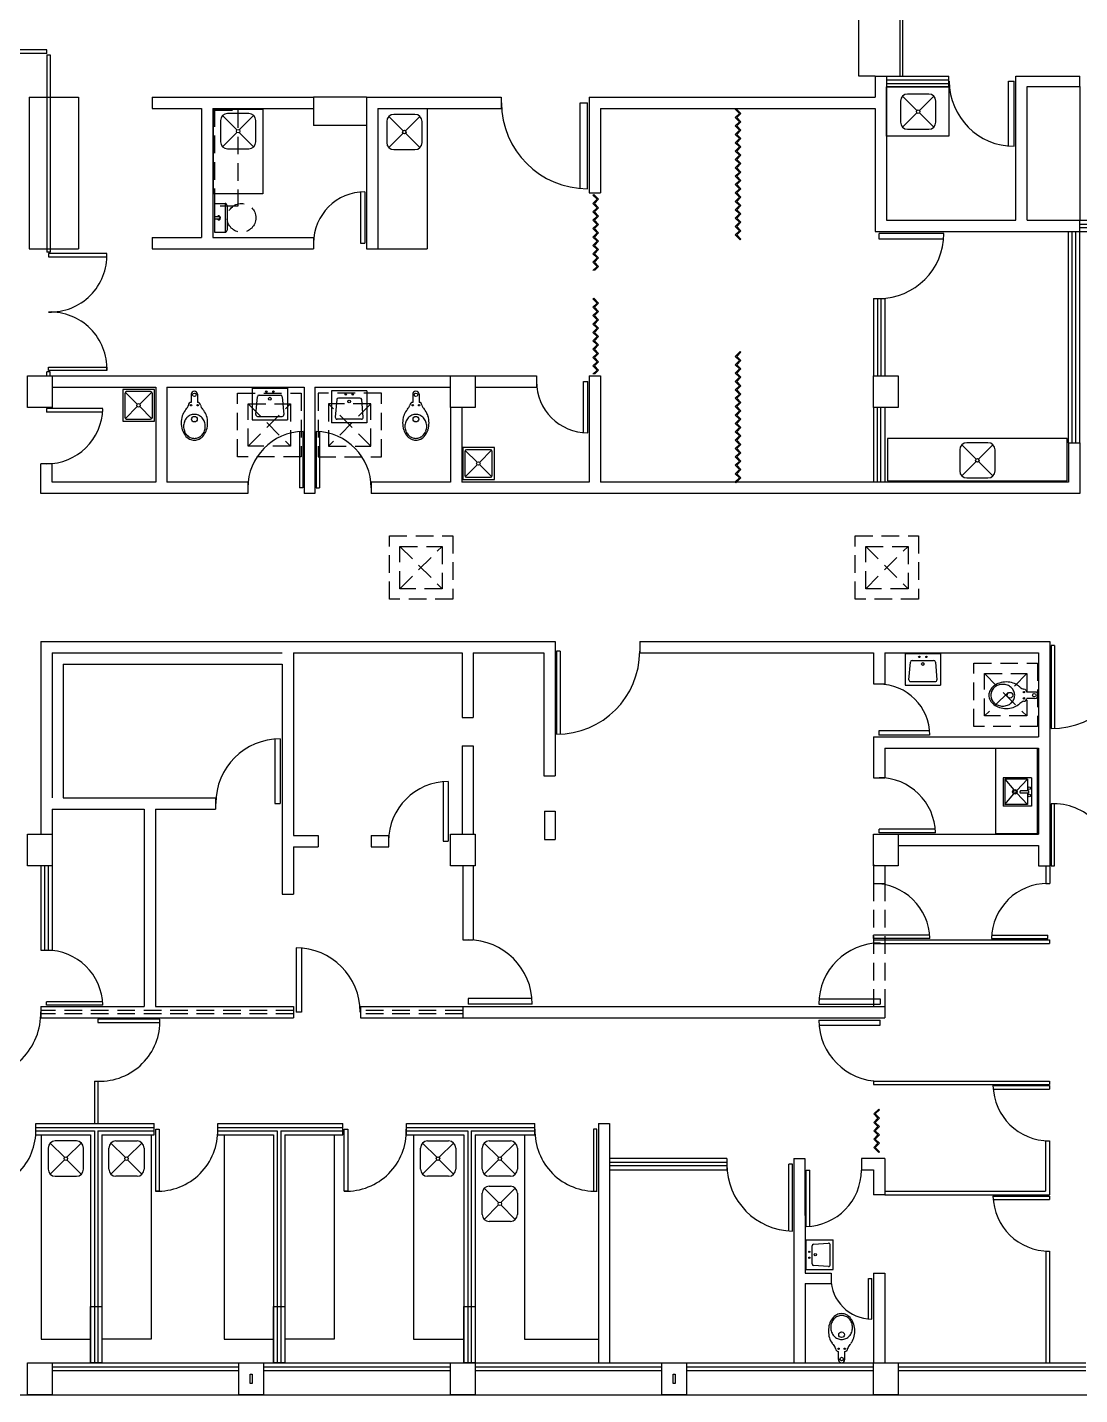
# Model space of a CAD drawing. Extents: x 0 to 130, y 0 to 88.
# Drawn here: x 60.79 to 75.72, y 15.84 to 35.23 of the extents above; entities that cross this region are included whole.
import ezdxf

# ---------------------------------------------------------------- set-up
doc = ezdxf.new("R2010")
doc.units = 0
doc.header["$MEASUREMENT"] = 0
doc.linetypes.add('HIDDEN', pattern=[0.375, 0.25, -0.125])
doc.layers.get('0').update_dxf_attribs({"color": 2, "linetype": 'CONTINUOUS'})
for name, color, linetype in [('COL', 6, 'CONTINUOUS'), ('DOOR', 2, 'CONTINUOUS'), ('DOORS', 7, 'CONTINUOUS'), ('MUE', 1, 'CONTINUOUS'), ('MUEBLES', 1, 'CONTINUOUS'), ('PUER', 2, 'CONTINUOUS'), ('PUERTAS', 2, 'CONTINUOUS'), ('SANITARIOS', 1, 'CONTINUOUS'), ('WALLS', 5, 'CONTINUOUS')]:
    doc.layers.add(name, color=color, linetype=linetype)

msp = doc.modelspace()

# ---------------------------------------------------------------- linework, layer by layer
at = {"color": 253}
for p, q in [((65.601, 34.243), (64.851, 34.243)), ((64.851, 34.083), (64.851, 33.843)), ((65.601, 33.843), (64.851, 33.843)), ((75.236, 23.343), (75.236, 23.093)), ((75.291, 23.343), (75.291, 23.093))]:
    msp.add_line(p, q, dxfattribs=at)
at = {"color": 253, "linetype": 'HIDDEN'}
for p, q in [((63.772, 29.144), (63.772, 30.044)), ((63.772, 30.044), (64.672, 30.044)), ((63.922, 29.894), (64.522, 29.294)), ((63.922, 29.294), (64.522, 29.894)), ((63.922, 29.294), (63.922, 29.894)), ((63.922, 29.894), (64.522, 29.894)), ((64.522, 29.894), (64.522, 29.294)), ((64.672, 30.044), (64.672, 29.144)), ((65.814, 30.044), (64.914, 30.044)), ((64.914, 30.044), (64.914, 29.144)), ((65.664, 29.894), (65.064, 29.294)), ((65.664, 29.294), (65.064, 29.894)), ((65.664, 29.894), (65.064, 29.894)), ((65.064, 29.894), (65.064, 29.294)), ((65.664, 29.294), (65.664, 29.894)), ((65.814, 29.144), (65.814, 30.044)), ((64.522, 29.294), (63.922, 29.294)), ((65.064, 29.294), (65.664, 29.294)), ((64.672, 29.144), (63.772, 29.144)), ((64.914, 29.144), (65.814, 29.144)), ((65.925, 27.123), (65.925, 28.023)), ((65.925, 28.023), (66.825, 28.023)), ((66.825, 28.023), (66.825, 27.123)), ((72.531, 27.123), (72.531, 28.023)), ((72.531, 28.023), (73.431, 28.023)), ((73.431, 28.023), (73.431, 27.123)), ((66.075, 27.873), (66.675, 27.273)), ((66.075, 27.273), (66.675, 27.873)), ((66.075, 27.273), (66.075, 27.873)), ((66.075, 27.873), (66.675, 27.873)), ((66.675, 27.873), (66.675, 27.273)), ((72.681, 27.873), (73.281, 27.273)), ((72.681, 27.273), (73.281, 27.873)), ((72.681, 27.273), (72.681, 27.873)), ((72.681, 27.873), (73.281, 27.873)), ((73.281, 27.873), (73.281, 27.273)), ((66.675, 27.273), (66.075, 27.273)), ((73.281, 27.273), (72.681, 27.273)), ((66.825, 27.123), (65.925, 27.123)), ((73.431, 27.123), (72.531, 27.123)), ((74.216, 26.218), (75.116, 26.218)), ((74.216, 25.318), (74.216, 26.218)), ((75.116, 26.218), (75.116, 25.318)), ((74.966, 26.068), (74.366, 25.468)), ((74.366, 26.068), (74.966, 25.468)), ((74.366, 26.068), (74.966, 26.068)), ((74.366, 25.468), (74.366, 26.068)), ((74.966, 26.068), (74.966, 25.468)), ((74.966, 25.468), (74.366, 25.468)), ((75.116, 25.318), (74.216, 25.318)), ((72.791, 23.093), (72.791, 21.348)), ((72.951, 23.093), (72.951, 21.348))]:
    msp.add_line(p, q, dxfattribs=at)
at = {"color": 253, "linetype": 'ByBlock'}
for p, q in [((74.869, 24.397), (74.869, 24.383)), ((74.988, 24.405), (74.877, 24.405)), ((74.877, 24.376), (74.988, 24.376)), ((74.995, 24.383), (74.995, 24.397))]:
    msp.add_line(p, q, dxfattribs=at)
for centre in [(74.999, 24.443), (74.999, 24.339)]:
    msp.add_circle(centre, 0.0194, dxfattribs=at)
for centre, start, end in [((74.877, 24.397), 90, 180), ((74.877, 24.383), 180, 270), ((74.988, 24.397), 360, 90), ((74.988, 24.383), 270, 360)]:
    msp.add_arc(centre, 0.00747, start, end, dxfattribs=at)
at = {"layer": 'COL', "color": 253}
for p, q in [((60.791, 29.843), (60.791, 30.293)), ((60.791, 30.293), (61.141, 30.293)), ((61.141, 30.293), (61.141, 29.843)), ((66.791, 29.843), (66.791, 30.293)), ((66.791, 30.293), (67.141, 30.293)), ((67.141, 30.293), (67.141, 29.843)), ((72.791, 29.843), (72.791, 30.293)), ((72.791, 30.293), (73.141, 30.293)), ((73.141, 30.293), (73.141, 29.843)), ((61.141, 29.843), (60.791, 29.843)), ((67.141, 29.843), (66.791, 29.843)), ((73.141, 29.843), (72.791, 29.843)), ((60.791, 23.343), (60.791, 23.793)), ((60.791, 23.793), (61.141, 23.793)), ((61.141, 23.793), (61.141, 23.343)), ((66.791, 23.343), (66.791, 23.793)), ((66.791, 23.793), (67.141, 23.793)), ((67.141, 23.793), (67.141, 23.343)), ((72.791, 23.343), (72.791, 23.793)), ((72.791, 23.793), (73.141, 23.793)), ((73.141, 23.793), (73.141, 23.343)), ((61.141, 23.343), (60.791, 23.343)), ((67.141, 23.343), (66.791, 23.343)), ((73.141, 23.343), (72.791, 23.343)), ((60.791, 15.843), (60.791, 16.293)), ((60.791, 16.293), (61.141, 16.293)), ((61.141, 16.293), (61.141, 15.843)), ((66.791, 15.843), (66.791, 16.293)), ((66.791, 16.293), (67.141, 16.293)), ((67.141, 16.293), (67.141, 15.843)), ((72.791, 15.843), (72.791, 16.293)), ((72.791, 16.293), (73.141, 16.293)), ((73.141, 16.293), (73.141, 15.843)), ((61.141, 15.843), (60.791, 15.843)), ((67.141, 15.843), (66.791, 15.843)), ((73.141, 15.843), (72.791, 15.843))]:
    msp.add_line(p, q, dxfattribs=at)
at = {"layer": 'DOOR', "color": 253}
for p, q in [((73.168, 34.548), (73.168, 35.534)), ((73.208, 34.548), (73.208, 35.534)), ((61.066, 34.913), (60.319, 34.913)), ((61.066, 34.863), (61.066, 34.913)), ((61.066, 34.863), (60.316, 34.863)), ((61.066, 34.843), (61.066, 32.043)), ((61.066, 34.843), (61.116, 34.843)), ((61.116, 34.843), (61.116, 32.043)), ((72.976, 34.543), (73.861, 34.543)), ((73.861, 34.393), (73.861, 34.543)), ((72.976, 34.488), (73.861, 34.488)), ((72.976, 34.438), (73.861, 34.438)), ((72.976, 34.393), (73.861, 34.393)), ((70.831, 34.073), (70.841, 34.083)), ((70.831, 34.073), (70.89, 34.013)), ((70.831, 33.954), (70.89, 34.013)), ((70.831, 33.954), (70.89, 33.895)), ((70.841, 34.083), (70.911, 34.013)), ((70.852, 33.954), (70.911, 34.013)), ((70.852, 33.954), (70.911, 33.895)), ((70.831, 33.835), (70.89, 33.895)), ((70.831, 33.835), (70.89, 33.776)), ((70.831, 33.716), (70.89, 33.776)), ((70.852, 33.835), (70.911, 33.895)), ((70.852, 33.835), (70.911, 33.776)), ((70.852, 33.716), (70.911, 33.776)), ((70.831, 33.716), (70.89, 33.657)), ((70.831, 33.598), (70.89, 33.657)), ((70.831, 33.598), (70.89, 33.538)), ((70.852, 33.716), (70.911, 33.657)), ((70.852, 33.598), (70.911, 33.657)), ((70.852, 33.598), (70.911, 33.538)), ((70.831, 33.479), (70.89, 33.538)), ((70.831, 33.479), (70.89, 33.419)), ((70.831, 33.36), (70.89, 33.419)), ((70.831, 33.36), (70.89, 33.301)), ((70.852, 33.479), (70.911, 33.538)), ((70.852, 33.479), (70.911, 33.419)), ((70.852, 33.36), (70.911, 33.419)), ((70.852, 33.36), (70.911, 33.301)), ((70.831, 33.241), (70.89, 33.301)), ((70.831, 33.241), (70.89, 33.182)), ((70.831, 33.122), (70.89, 33.182)), ((70.852, 33.241), (70.911, 33.301)), ((70.852, 33.241), (70.911, 33.182)), ((70.852, 33.122), (70.911, 33.182)), ((70.831, 33.122), (70.89, 33.063)), ((70.831, 33.004), (70.89, 33.063)), ((70.831, 33.004), (70.89, 32.944)), ((70.852, 33.122), (70.911, 33.063)), ((70.852, 33.004), (70.911, 33.063)), ((70.852, 33.004), (70.911, 32.944)), ((68.812, 32.854), (68.823, 32.865)), ((68.812, 32.854), (68.872, 32.795)), ((68.812, 32.735), (68.872, 32.795)), ((68.823, 32.865), (68.893, 32.795)), ((68.834, 32.735), (68.893, 32.795)), ((70.831, 32.885), (70.89, 32.944)), ((70.831, 32.885), (70.89, 32.825)), ((70.831, 32.766), (70.89, 32.825)), ((70.852, 32.885), (70.911, 32.944)), ((70.852, 32.885), (70.911, 32.825)), ((70.852, 32.766), (70.911, 32.825)), ((68.812, 32.735), (68.872, 32.676)), ((68.812, 32.617), (68.872, 32.676)), ((68.812, 32.617), (68.872, 32.557)), ((68.834, 32.735), (68.893, 32.676)), ((68.834, 32.617), (68.893, 32.676)), ((68.834, 32.617), (68.893, 32.557)), ((70.831, 32.766), (70.89, 32.707)), ((70.831, 32.647), (70.89, 32.707)), ((70.831, 32.647), (70.89, 32.588)), ((70.831, 32.528), (70.89, 32.588)), ((70.852, 32.766), (70.911, 32.707)), ((70.852, 32.647), (70.911, 32.707)), ((70.852, 32.647), (70.911, 32.588)), ((70.852, 32.528), (70.911, 32.588)), ((68.812, 32.498), (68.872, 32.557)), ((68.812, 32.498), (68.872, 32.438)), ((68.812, 32.379), (68.872, 32.438)), ((68.834, 32.498), (68.893, 32.557)), ((68.834, 32.498), (68.893, 32.438)), ((68.834, 32.379), (68.893, 32.438)), ((70.831, 32.528), (70.89, 32.469)), ((70.831, 32.41), (70.89, 32.469)), ((70.831, 32.41), (70.89, 32.35)), ((70.852, 32.528), (70.911, 32.469)), ((70.852, 32.41), (70.911, 32.469)), ((70.852, 32.41), (70.911, 32.35)), ((75.716, 32.498), (78.956, 32.498)), ((75.716, 32.443), (78.956, 32.443)), ((75.716, 32.393), (78.956, 32.393)), ((68.812, 32.379), (68.872, 32.32)), ((68.812, 32.26), (68.872, 32.32)), ((68.812, 32.26), (68.872, 32.201)), ((68.812, 32.141), (68.872, 32.201)), ((68.834, 32.379), (68.893, 32.32)), ((68.834, 32.26), (68.893, 32.32)), ((68.834, 32.26), (68.893, 32.201)), ((68.834, 32.141), (68.893, 32.201)), ((70.831, 32.291), (70.89, 32.35)), ((70.831, 32.291), (70.901, 32.221)), ((70.852, 32.291), (70.911, 32.35)), ((70.852, 32.291), (70.911, 32.231)), ((70.911, 32.231), (70.901, 32.221)), ((75.556, 29.343), (75.556, 32.338)), ((75.611, 29.343), (75.611, 32.338)), ((75.661, 29.343), (75.661, 32.338)), ((75.716, 29.343), (75.716, 32.338)), ((75.716, 32.338), (78.956, 32.338)), ((61.116, 32.043), (61.066, 32.043)), ((68.812, 32.141), (68.872, 32.082)), ((68.812, 32.023), (68.872, 32.082)), ((68.812, 32.023), (68.872, 31.963)), ((68.834, 32.141), (68.893, 32.082)), ((68.834, 32.023), (68.893, 32.082)), ((68.834, 32.023), (68.893, 31.963)), ((68.812, 31.904), (68.872, 31.963)), ((68.812, 31.904), (68.872, 31.844)), ((68.812, 31.785), (68.872, 31.844)), ((68.834, 31.904), (68.893, 31.963)), ((68.834, 31.904), (68.893, 31.844)), ((68.834, 31.785), (68.893, 31.844)), ((68.812, 31.382), (68.823, 31.393)), ((68.812, 31.382), (68.872, 31.323)), ((68.812, 31.263), (68.872, 31.323)), ((68.812, 31.263), (68.872, 31.204)), ((68.823, 31.393), (68.893, 31.323)), ((68.834, 31.263), (68.893, 31.323)), ((68.834, 31.263), (68.893, 31.204)), ((72.791, 31.388), (72.791, 30.293)), ((72.791, 31.388), (72.951, 31.388)), ((72.846, 31.388), (72.846, 30.293)), ((72.896, 31.388), (72.896, 30.293)), ((72.951, 31.388), (72.951, 30.293)), ((68.812, 31.145), (68.872, 31.204)), ((68.812, 31.145), (68.872, 31.085)), ((68.812, 31.026), (68.872, 31.085)), ((68.812, 31.026), (68.872, 30.966)), ((68.834, 31.145), (68.893, 31.204)), ((68.834, 31.145), (68.893, 31.085)), ((68.834, 31.026), (68.893, 31.085)), ((68.834, 31.026), (68.893, 30.966)), ((68.812, 30.907), (68.872, 30.966)), ((68.812, 30.907), (68.872, 30.848)), ((68.812, 30.788), (68.872, 30.848)), ((68.834, 30.907), (68.893, 30.966)), ((68.834, 30.907), (68.893, 30.848)), ((68.834, 30.788), (68.893, 30.848)), ((68.812, 30.788), (68.872, 30.729)), ((68.812, 30.669), (68.872, 30.729)), ((68.812, 30.669), (68.872, 30.61)), ((68.834, 30.788), (68.893, 30.729)), ((68.834, 30.669), (68.893, 30.729)), ((68.834, 30.669), (68.893, 30.61)), ((70.831, 30.568), (70.901, 30.638)), ((70.911, 30.627), (70.901, 30.638)), ((68.812, 30.551), (68.872, 30.61)), ((68.812, 30.551), (68.872, 30.491)), ((68.812, 30.432), (68.872, 30.491)), ((68.834, 30.551), (68.893, 30.61)), ((68.834, 30.551), (68.893, 30.491)), ((68.834, 30.432), (68.893, 30.491)), ((70.831, 30.568), (70.89, 30.508)), ((70.831, 30.449), (70.89, 30.508)), ((70.831, 30.449), (70.89, 30.389)), ((70.852, 30.568), (70.911, 30.627)), ((70.852, 30.568), (70.911, 30.508)), ((70.852, 30.449), (70.911, 30.508)), ((70.852, 30.449), (70.911, 30.389)), ((61.066, 30.297), (61.066, 30.347)), ((61.116, 30.347), (61.066, 30.347)), ((61.116, 30.297), (61.116, 30.347)), ((68.812, 30.432), (68.872, 30.372)), ((68.812, 30.313), (68.872, 30.372)), ((68.834, 30.432), (68.893, 30.372)), ((68.834, 30.313), (68.893, 30.372)), ((70.831, 30.33), (70.89, 30.389)), ((70.831, 30.33), (70.89, 30.271)), ((70.831, 30.211), (70.89, 30.271)), ((70.852, 30.33), (70.911, 30.389)), ((70.852, 30.33), (70.911, 30.271)), ((70.852, 30.211), (70.911, 30.271)), ((70.831, 30.211), (70.89, 30.152)), ((70.831, 30.092), (70.89, 30.152)), ((70.831, 30.092), (70.89, 30.033)), ((70.852, 30.211), (70.911, 30.152)), ((70.852, 30.092), (70.911, 30.152)), ((70.852, 30.092), (70.911, 30.033)), ((70.831, 29.974), (70.89, 30.033)), ((70.831, 29.974), (70.89, 29.914)), ((70.831, 29.855), (70.89, 29.914)), ((70.852, 29.974), (70.911, 30.033)), ((70.852, 29.974), (70.911, 29.914)), ((70.852, 29.855), (70.911, 29.914)), ((61.86, 29.826), (61.061, 29.826)), ((61.061, 29.826), (61.061, 29.776)), ((61.858, 29.776), (61.061, 29.776)), ((70.831, 29.855), (70.89, 29.795)), ((70.831, 29.736), (70.89, 29.795)), ((70.831, 29.736), (70.89, 29.677)), ((70.831, 29.617), (70.89, 29.677)), ((70.852, 29.855), (70.911, 29.795)), ((70.852, 29.736), (70.911, 29.795)), ((70.852, 29.736), (70.911, 29.677)), ((70.852, 29.617), (70.911, 29.677)), ((72.791, 29.843), (72.791, 28.783)), ((72.846, 28.783), (72.846, 29.843)), ((72.896, 28.783), (72.896, 29.843)), ((72.951, 29.843), (72.951, 28.783)), ((64.65, 29.501), (64.65, 28.703)), ((64.7, 29.503), (64.7, 28.703)), ((64.886, 29.503), (64.886, 28.703)), ((64.936, 29.501), (64.936, 28.703)), ((70.831, 29.617), (70.89, 29.558)), ((70.831, 29.498), (70.89, 29.558)), ((70.831, 29.498), (70.89, 29.439)), ((70.852, 29.617), (70.911, 29.558)), ((70.852, 29.498), (70.911, 29.558)), ((70.852, 29.498), (70.911, 29.439)), ((70.831, 29.38), (70.89, 29.439)), ((70.831, 29.38), (70.89, 29.32)), ((70.831, 29.261), (70.89, 29.32)), ((70.852, 29.38), (70.911, 29.439)), ((70.852, 29.38), (70.911, 29.32)), ((70.852, 29.261), (70.911, 29.32)), ((70.831, 29.261), (70.89, 29.201)), ((70.831, 29.142), (70.89, 29.201)), ((70.831, 29.142), (70.89, 29.083)), ((70.852, 29.261), (70.911, 29.201)), ((70.852, 29.142), (70.911, 29.201)), ((70.852, 29.142), (70.911, 29.083)), ((70.831, 29.023), (70.89, 29.083)), ((70.831, 29.023), (70.89, 28.964)), ((70.831, 28.904), (70.89, 28.964)), ((70.831, 28.904), (70.89, 28.845)), ((70.852, 29.023), (70.911, 29.083)), ((70.852, 29.023), (70.911, 28.964)), ((70.852, 28.904), (70.911, 28.964)), ((70.852, 28.904), (70.911, 28.845)), ((64.7, 28.703), (64.65, 28.703)), ((64.886, 28.703), (64.936, 28.703)), ((70.831, 28.786), (70.89, 28.845)), ((70.831, 28.786), (70.841, 28.775)), ((70.841, 28.775), (70.911, 28.845)), ((68.296, 26.388), (68.296, 25.208)), ((68.346, 26.388), (68.296, 26.388)), ((68.346, 26.388), (68.346, 25.21)), ((75.311, 26.468), (75.311, 25.288)), ((75.361, 26.468), (75.311, 26.468)), ((75.361, 26.468), (75.361, 25.29)), ((73.668, 23.861), (72.871, 23.861)), ((72.871, 23.811), (72.871, 23.861)), ((73.67, 23.811), (72.871, 23.811)), ((60.981, 23.343), (60.981, 22.148)), ((61.036, 23.343), (61.036, 22.148)), ((61.086, 23.343), (61.086, 22.148)), ((61.141, 23.343), (61.141, 22.148)), ((75.236, 23.093), (75.291, 23.093)), ((73.588, 22.361), (72.791, 22.361)), ((72.791, 22.311), (72.791, 22.361)), ((73.59, 22.311), (72.791, 22.311)), ((74.463, 22.311), (75.263, 22.311)), ((74.466, 22.361), (75.263, 22.361)), ((75.263, 22.311), (75.263, 22.361)), ((60.981, 22.148), (61.141, 22.148)), ((72.791, 22.293), (75.286, 22.293)), ((72.791, 22.293), (72.791, 22.243)), ((72.791, 22.243), (75.286, 22.243)), ((75.286, 22.293), (75.286, 22.243)), ((61.858, 21.416), (61.061, 21.416)), ((61.061, 21.366), (61.061, 21.416)), ((61.86, 21.366), (61.061, 21.366)), ((66.966, 21.348), (66.966, 21.188)), ((61.741, 20.288), (61.741, 19.688)), ((61.741, 20.288), (61.791, 20.288)), ((61.791, 20.288), (61.791, 19.688)), ((72.791, 20.288), (75.286, 20.288)), ((72.791, 20.288), (72.791, 20.243)), ((72.791, 20.243), (75.286, 20.243)), ((74.486, 20.226), (75.286, 20.226)), ((74.488, 20.176), (75.286, 20.176)), ((75.286, 20.288), (75.286, 20.243)), ((75.286, 20.226), (75.286, 20.176)), ((72.866, 19.894), (72.796, 19.824)), ((72.855, 19.764), (72.796, 19.824)), ((72.876, 19.883), (72.817, 19.824)), ((72.876, 19.764), (72.817, 19.824)), ((72.876, 19.883), (72.866, 19.894)), ((60.911, 19.633), (62.591, 19.633)), ((63.491, 19.633), (65.266, 19.633)), ((66.166, 19.633), (67.99, 19.633)), ((72.855, 19.764), (72.796, 19.705)), ((72.855, 19.645), (72.796, 19.705)), ((72.855, 19.645), (72.796, 19.586)), ((72.855, 19.527), (72.796, 19.586)), ((72.876, 19.764), (72.817, 19.705)), ((72.876, 19.645), (72.817, 19.705)), ((72.876, 19.645), (72.817, 19.586)), ((72.876, 19.527), (72.817, 19.586)), ((60.911, 19.583), (61.741, 19.583)), ((61.741, 19.583), (61.741, 16.293)), ((61.791, 19.583), (61.791, 16.293)), ((61.791, 19.583), (62.591, 19.583)), ((63.491, 19.583), (64.336, 19.583)), ((64.336, 19.583), (64.336, 16.293)), ((64.386, 19.583), (64.386, 16.293)), ((64.386, 19.583), (65.266, 19.583)), ((66.166, 19.583), (67.036, 19.583)), ((67.036, 19.583), (67.036, 16.293)), ((67.086, 19.583), (67.086, 16.293)), ((67.086, 19.583), (67.99, 19.583)), ((72.855, 19.527), (72.796, 19.467)), ((72.855, 19.408), (72.796, 19.467)), ((72.855, 19.408), (72.796, 19.348)), ((72.876, 19.527), (72.817, 19.467)), ((72.876, 19.408), (72.817, 19.467)), ((72.876, 19.408), (72.817, 19.348)), ((75.231, 19.443), (75.231, 18.728)), ((75.231, 19.443), (75.286, 19.443)), ((75.286, 19.443), (75.286, 18.677)), ((72.866, 19.278), (72.796, 19.348)), ((72.876, 19.289), (72.817, 19.348)), ((72.876, 19.289), (72.866, 19.278)), ((70.71, 19.193), (69.045, 19.193)), ((70.71, 19.138), (69.045, 19.138)), ((70.71, 19.088), (69.045, 19.088)), ((69.045, 19.033), (70.71, 19.033)), ((70.71, 19.193), (70.71, 19.033)), ((71.593, 18.166), (71.593, 19.113)), ((71.643, 19.113), (71.593, 19.113)), ((71.643, 18.164), (71.643, 19.113)), ((71.838, 18.229), (71.838, 19.029)), ((71.838, 19.029), (71.888, 19.029)), ((71.888, 18.232), (71.888, 19.029)), ((72.951, 18.728), (75.231, 18.728)), ((72.951, 18.677), (75.286, 18.677)), ((74.486, 18.66), (75.286, 18.66)), ((75.286, 18.66), (75.286, 18.61)), ((74.488, 18.61), (75.286, 18.61)), ((75.236, 17.877), (75.236, 16.293)), ((75.236, 17.877), (75.286, 17.877)), ((75.286, 17.877), (75.286, 16.293)), ((61.141, 16.293), (63.791, 16.293)), ((64.141, 16.293), (66.791, 16.293)), ((67.141, 16.293), (68.891, 16.293)), ((69.046, 16.293), (69.791, 16.293)), ((70.141, 16.293), (72.791, 16.293)), ((73.141, 16.293), (75.803, 16.293)), ((61.141, 16.238), (63.791, 16.238)), ((61.141, 16.188), (63.791, 16.188)), ((64.141, 16.238), (66.791, 16.238)), ((64.141, 16.188), (66.791, 16.188)), ((67.141, 16.238), (69.791, 16.238)), ((67.141, 16.188), (69.791, 16.188)), ((70.141, 16.238), (72.791, 16.238)), ((70.141, 16.188), (72.791, 16.188)), ((73.141, 16.238), (75.803, 16.238)), ((73.141, 16.188), (75.803, 16.188)), ((57.966, 15.843), (81.466, 15.843)), ((61.141, 15.843), (63.791, 15.843)), ((64.141, 15.843), (66.791, 15.843)), ((67.141, 15.843), (69.791, 15.843)), ((70.141, 15.843), (72.791, 15.843)), ((73.141, 15.843), (75.803, 15.843))]:
    msp.add_line(p, q, dxfattribs=at)
at = {"layer": 'DOOR', "color": 253, "linetype": 'HIDDEN'}
for p, q in [((64.567, 21.293), (60.981, 21.293)), ((64.567, 21.243), (60.981, 21.243)), ((66.966, 21.293), (65.517, 21.293)), ((66.966, 21.243), (65.517, 21.243))]:
    msp.add_line(p, q, dxfattribs=at)
at = {"layer": 'DOOR', "color": 253}
for centre, radius, start, end in [((61.066, 34.843), 0.75, 90, 178.4719), ((61.061, 29.843), 0.8, 270, 358.7415), ((64.718, 28.703), 0.8, 91.2585, 180), ((64.868, 28.703), 0.8, 0, 88.7415), ((68.296, 26.388), 1.18, 270, 0), ((75.311, 26.468), 1.18, 270, 0), ((72.871, 23.793), 0.8, 1.2585, 90), ((72.791, 22.293), 0.8, 1.2585, 90), ((75.263, 22.293), 0.8, 90, 178.7415), ((61.061, 21.348), 0.8, 1.2585, 90), ((75.286, 20.243), 0.8, 181.2585, 270), ((71.66, 19.113), 0.95, 180, 268.9403), ((71.82, 19.029), 0.8, 271.2585, 360), ((75.286, 18.677), 0.8, 181.2585, 270)]:
    msp.add_arc(centre, radius, start, end, dxfattribs=at)
at = {"layer": 'DOORS', "color": 253}
for p, q in [((63.918, 28.783), (63.918, 28.623)), ((65.668, 28.783), (65.668, 28.623))]:
    msp.add_line(p, q, dxfattribs=at)
at = {"layer": 'MUE', "color": 253, "linetype": 'ByBlock'}
for p, q in [((74.631, 24.593), (74.631, 24.19)), ((75.034, 24.593), (74.631, 24.593)), ((74.653, 24.571), (74.653, 24.212)), ((74.974, 24.571), (74.653, 24.571)), ((74.974, 24.571), (74.974, 24.407)), ((75.034, 24.593), (75.034, 24.19)), ((74.974, 24.373), (74.974, 24.212)), ((75.034, 24.19), (74.631, 24.19)), ((74.974, 24.212), (74.653, 24.212))]:
    msp.add_line(p, q, dxfattribs=at)
at = {"layer": 'MUE', "color": 253}
for p, q in [((74.653, 24.571), (74.781, 24.42)), ((74.974, 24.571), (74.825, 24.409)), ((74.653, 24.212), (74.781, 24.363)), ((74.974, 24.212), (74.825, 24.374))]:
    msp.add_line(p, q, dxfattribs=at)
for radius in [0.0324, 0.0212]:
    msp.add_circle((74.797, 24.392), radius, dxfattribs=at)
at = {"layer": 'MUEBLES', "color": 253}
for p, q in [((72.583, 34.543), (72.583, 35.534)), ((72.816, 34.543), (72.583, 34.543)), ((75.716, 34.393), (75.716, 32.493))]:
    msp.add_line(p, q, dxfattribs=at)
at = {"layer": 'PUER', "color": 253}
for p, q in [((74.707, 33.551), (74.707, 34.468)), ((74.707, 34.468), (74.787, 34.468)), ((74.787, 33.547), (74.787, 34.468)), ((68.629, 32.95), (68.629, 34.163)), ((68.629, 34.163), (68.734, 34.163)), ((68.734, 32.945), (68.734, 34.163)), ((65.517, 32.9), (65.517, 32.173)), ((65.579, 32.902), (65.579, 32.173)), ((73.79, 32.308), (72.871, 32.308)), ((72.871, 32.228), (72.871, 32.308)), ((73.786, 32.228), (72.871, 32.228)), ((65.517, 32.173), (65.579, 32.173)), ((68.678, 29.486), (68.678, 30.213)), ((68.678, 30.213), (68.741, 30.213)), ((68.741, 29.483), (68.741, 30.213)), ((73.585, 25.258), (72.866, 25.258)), ((72.866, 25.258), (72.866, 25.196)), ((64.299, 25.141), (64.299, 24.228)), ((64.378, 25.144), (64.378, 24.228)), ((73.588, 25.196), (72.866, 25.196)), ((66.687, 24.534), (66.687, 23.693)), ((66.759, 24.537), (66.759, 23.693)), ((64.299, 24.228), (64.378, 24.228)), ((66.687, 23.693), (66.759, 23.693)), ((64.601, 22.179), (64.601, 21.268)), ((64.679, 22.176), (64.679, 21.268)), ((67.948, 21.461), (67.041, 21.461)), ((67.041, 21.461), (67.041, 21.383)), ((67.951, 21.383), (67.041, 21.383)), ((72.016, 21.381), (72.884, 21.381)), ((72.019, 21.456), (72.884, 21.456)), ((72.884, 21.456), (72.884, 21.381)), ((64.679, 21.268), (64.601, 21.268)), ((72.016, 21.156), (72.884, 21.156)), ((72.884, 21.081), (72.884, 21.156)), ((72.019, 21.081), (72.884, 21.081)), ((72.719, 16.918), (72.719, 17.493)), ((72.719, 17.493), (72.768, 17.493)), ((72.768, 16.916), (72.768, 17.493))]:
    msp.add_line(p, q, dxfattribs=at)
for centre, radius, start, end in [((74.787, 34.468), 0.921, 180, 270), ((68.734, 34.163), 1.218, 180, 270), ((65.579, 32.173), 0.729, 90, 180), ((72.871, 32.308), 0.919, 270, 360), ((68.741, 30.213), 0.73, 180, 270), ((72.866, 25.196), 0.723, 0, 90), ((64.378, 24.228), 0.916, 90, 180), ((66.759, 23.693), 0.844, 90, 180), ((64.601, 21.268), 0.911, 0, 90), ((67.041, 21.383), 0.911, 0, 90), ((72.884, 21.381), 0.868, 90, 180), ((72.884, 21.156), 0.868, 180, 270), ((72.768, 17.493), 0.578, 180, 270)]:
    msp.add_arc(centre, radius, start, end, dxfattribs=at)
at = {"layer": 'PUERTAS', "color": 253}
for p, q in [((61.919, 32.025), (61.091, 32.025)), ((61.091, 32.025), (61.091, 31.979)), ((61.919, 31.979), (61.919, 32.025)), ((61.091, 31.979), (61.919, 31.979)), ((61.091, 30.368), (61.091, 30.414)), ((61.091, 30.414), (61.919, 30.414)), ((61.919, 30.368), (61.091, 30.368)), ((61.919, 30.414), (61.919, 30.368)), ((75.311, 24.223), (75.311, 23.343)), ((75.359, 24.223), (75.311, 24.223)), ((75.359, 23.343), (75.359, 24.223)), ((75.311, 23.343), (75.359, 23.343)), ((62.671, 21.169), (61.791, 21.169)), ((61.791, 21.169), (61.791, 21.12)), ((62.671, 21.12), (62.671, 21.169)), ((61.791, 21.12), (62.671, 21.12)), ((62.611, 18.728), (62.611, 19.608)), ((62.611, 19.608), (62.659, 19.608)), ((62.659, 19.608), (62.659, 18.728)), ((65.286, 18.728), (65.286, 19.608)), ((65.286, 19.608), (65.334, 19.608)), ((65.334, 19.608), (65.334, 18.728)), ((68.87, 19.609), (68.821, 19.609)), ((68.821, 19.609), (68.821, 18.729)), ((68.87, 18.729), (68.87, 19.609)), ((62.659, 18.728), (62.611, 18.728)), ((65.334, 18.728), (65.286, 18.728)), ((68.821, 18.729), (68.87, 18.729))]:
    msp.add_line(p, q, dxfattribs=at)
for centre, radius, start, end in [((61.114, 32.002), 0.806, 268.3634, 1.6366), ((61.114, 30.391), 0.806, 358.3634, 91.6366), ((75.335, 23.368), 0.856, 358.3634, 91.6366), ((60.076, 21.248), 0.905, 268.3634, 1.6366), ((61.815, 21.145), 0.857, 268.3634, 1.6366), ((60.055, 19.589), 0.856, 268.3634, 1.6366), ((62.635, 19.584), 0.856, 268.3634, 1.6366), ((65.31, 19.584), 0.856, 268.3634, 1.6366), ((68.846, 19.584), 0.856, 178.3634, 271.6366)]:
    msp.add_arc(centre, radius, start, end, dxfattribs=at)
at = {"layer": 'SANITARIOS', "color": 253}
for p, q in [((72.976, 34.388), (73.861, 34.388)), ((72.976, 33.688), (72.976, 34.388)), ((73.861, 34.388), (73.861, 33.688)), ((60.816, 34.243), (61.516, 34.243)), ((60.816, 34.243), (60.816, 32.093)), ((61.516, 34.243), (61.516, 32.093)), ((73.176, 34.188), (73.176, 33.888)), ((73.205, 34.259), (73.408, 34.056)), ((73.576, 34.288), (73.276, 34.288)), ((73.646, 34.259), (73.443, 34.056)), ((73.676, 33.888), (73.676, 34.188)), ((63.43, 34.072), (64.13, 34.072)), ((63.43, 32.872), (63.43, 34.072)), ((63.559, 33.981), (63.762, 33.778)), ((63.93, 34.011), (63.63, 34.011)), ((64, 33.981), (63.797, 33.778)), ((64.13, 34.072), (64.13, 32.872)), ((65.917, 33.97), (66.12, 33.767)), ((66.288, 33.999), (65.988, 33.999)), ((66.358, 33.97), (66.155, 33.767)), ((66.461, 34.083), (66.461, 32.093)), ((73.408, 34.021), (73.205, 33.818)), ((73.443, 34.021), (73.646, 33.818)), ((63.53, 33.911), (63.53, 33.611)), ((63.762, 33.743), (63.559, 33.54)), ((63.797, 33.743), (64, 33.54)), ((64.03, 33.611), (64.03, 33.911)), ((65.888, 33.899), (65.888, 33.599)), ((66.388, 33.599), (66.388, 33.899)), ((73.276, 33.788), (73.576, 33.788)), ((66.12, 33.732), (65.917, 33.529)), ((66.155, 33.732), (66.358, 33.529)), ((73.861, 33.688), (72.976, 33.688)), ((63.63, 33.511), (63.93, 33.511)), ((65.988, 33.499), (66.288, 33.499)), ((64.13, 32.872), (63.43, 32.872)), ((63.444, 32.736), (63.444, 32.328)), ((63.444, 32.736), (63.594, 32.736)), ((63.594, 32.736), (63.594, 32.328)), ((63.624, 32.706), (63.624, 32.358)), ((63.504, 32.548), (63.444, 32.548)), ((63.504, 32.515), (63.444, 32.515)), ((63.444, 32.328), (63.594, 32.328)), ((60.816, 32.093), (61.516, 32.093)), ((65.761, 32.093), (66.461, 32.093)), ((62.594, 30.098), (62.144, 30.098)), ((62.144, 30.098), (62.144, 29.648)), ((62.35, 29.89), (62.18, 30.059)), ((62.539, 30.068), (62.199, 30.068)), ((62.555, 30.062), (62.385, 29.89)), ((62.594, 29.648), (62.594, 30.098)), ((63.98, 30.117), (64.48, 30.117)), ((63.98, 30.117), (63.98, 29.667)), ((64.48, 30.117), (64.48, 29.667)), ((65.606, 30.077), (65.106, 30.077)), ((65.106, 30.077), (65.106, 29.627)), ((65.606, 30.077), (65.606, 29.627)), ((62.174, 30.043), (62.174, 29.703)), ((62.564, 29.703), (62.564, 30.043)), ((63.115, 30.03), (63.115, 29.915)), ((63.205, 30.03), (63.205, 29.915)), ((64.032, 29.744), (64.053, 29.994)), ((64.078, 30.017), (64.382, 30.017)), ((64.407, 29.994), (64.428, 29.744)), ((65.179, 29.954), (65.158, 29.704)), ((65.508, 29.977), (65.204, 29.977)), ((65.554, 29.704), (65.533, 29.954)), ((66.256, 30.03), (66.256, 29.915)), ((66.346, 30.03), (66.346, 29.915)), ((62.35, 29.855), (62.181, 29.686)), ((62.199, 29.678), (62.539, 29.678)), ((62.556, 29.684), (62.385, 29.855)), ((63.98, 29.667), (64.48, 29.667)), ((64.057, 29.717), (64.403, 29.717)), ((65.529, 29.677), (65.183, 29.677)), ((62.144, 29.648), (62.588, 29.648)), ((62.144, 29.648), (62.594, 29.648)), ((65.606, 29.627), (65.106, 29.627)), ((75.539, 29.401), (72.991, 29.401)), ((72.991, 29.401), (72.991, 28.801)), ((74.045, 29.314), (74.248, 29.111)), ((74.415, 29.343), (74.115, 29.343)), ((74.486, 29.314), (74.283, 29.111)), ((75.539, 28.801), (75.539, 29.401)), ((67.415, 29.273), (66.965, 29.273)), ((66.965, 29.273), (66.965, 28.823)), ((66.995, 29.218), (66.995, 28.878)), ((67.17, 29.065), (67.001, 29.234)), ((67.36, 29.243), (67.02, 29.243)), ((67.376, 29.237), (67.206, 29.065)), ((67.385, 28.878), (67.385, 29.218)), ((67.415, 28.823), (67.415, 29.273)), ((74.015, 29.243), (74.015, 28.943)), ((74.515, 28.943), (74.515, 29.243)), ((67.171, 29.03), (67.002, 28.861)), ((67.377, 28.859), (67.206, 29.03)), ((74.248, 29.075), (74.045, 28.872)), ((74.283, 29.075), (74.486, 28.872)), ((66.965, 28.823), (67.409, 28.823)), ((66.965, 28.823), (67.415, 28.823)), ((67.02, 28.853), (67.36, 28.853)), ((72.991, 28.801), (75.539, 28.801)), ((74.115, 28.843), (74.415, 28.843)), ((73.242, 26.355), (73.742, 26.355)), ((73.242, 26.355), (73.242, 25.905)), ((73.294, 25.982), (73.315, 26.232)), ((73.34, 26.255), (73.644, 26.255)), ((73.669, 26.232), (73.689, 25.982)), ((73.742, 26.355), (73.742, 25.905)), ((73.242, 25.905), (73.742, 25.905)), ((73.319, 25.955), (73.665, 25.955)), ((75.08, 25.807), (74.965, 25.807)), ((75.08, 25.717), (74.965, 25.717)), ((74.52, 25.013), (74.52, 23.802)), ((75.12, 23.802), (75.12, 25.013)), ((74.52, 23.802), (75.12, 23.802)), ((60.986, 19.528), (60.986, 16.628)), ((61.115, 19.412), (61.318, 19.209)), ((61.486, 19.441), (61.186, 19.441)), ((61.556, 19.412), (61.353, 19.209)), ((61.975, 19.412), (62.178, 19.209)), ((62.046, 19.441), (62.346, 19.441)), ((62.416, 19.412), (62.213, 19.209)), ((62.546, 19.528), (62.546, 16.628)), ((63.581, 19.528), (63.581, 16.628)), ((65.141, 19.528), (65.141, 16.628)), ((66.266, 19.528), (66.266, 16.628)), ((66.395, 19.412), (66.598, 19.209)), ((66.466, 19.441), (66.766, 19.441)), ((66.836, 19.412), (66.633, 19.209)), ((67.27, 19.412), (67.473, 19.209)), ((67.341, 19.441), (67.641, 19.441)), ((67.711, 19.412), (67.508, 19.209)), ((67.841, 19.528), (67.841, 16.628)), ((61.086, 19.341), (61.086, 19.041)), ((61.586, 19.041), (61.586, 19.341)), ((61.946, 19.041), (61.946, 19.341)), ((62.446, 19.341), (62.446, 19.041)), ((66.366, 19.041), (66.366, 19.341)), ((66.866, 19.341), (66.866, 19.041)), ((67.241, 19.041), (67.241, 19.341)), ((67.741, 19.341), (67.741, 19.041)), ((61.318, 19.173), (61.115, 18.97)), ((61.353, 19.173), (61.556, 18.97)), ((62.178, 19.173), (61.975, 18.97)), ((62.213, 19.173), (62.416, 18.97)), ((66.598, 19.173), (66.395, 18.97)), ((66.633, 19.173), (66.836, 18.97)), ((67.473, 19.173), (67.27, 18.97)), ((67.508, 19.173), (67.711, 18.97)), ((61.186, 18.941), (61.486, 18.941)), ((62.346, 18.941), (62.046, 18.941)), ((66.766, 18.941), (66.466, 18.941)), ((67.641, 18.941), (67.341, 18.941)), ((67.241, 18.4), (67.241, 18.7)), ((67.27, 18.771), (67.473, 18.568)), ((67.341, 18.8), (67.641, 18.8)), ((67.711, 18.771), (67.508, 18.568)), ((67.741, 18.7), (67.741, 18.4)), ((67.473, 18.533), (67.27, 18.329)), ((67.508, 18.533), (67.711, 18.329)), ((67.641, 18.3), (67.341, 18.3)), ((71.838, 17.616), (71.838, 18.038)), ((71.838, 18.038), (72.218, 18.038)), ((72.218, 17.616), (72.218, 18.038)), ((71.923, 17.698), (71.923, 17.955)), ((71.942, 17.976), (72.153, 17.993)), ((72.176, 17.681), (72.176, 17.972)), ((72.153, 17.66), (71.942, 17.677)), ((71.838, 17.616), (72.218, 17.616)), ((60.986, 16.628), (61.686, 16.628)), ((62.546, 16.628), (61.846, 16.628)), ((63.581, 16.628), (64.281, 16.628)), ((65.141, 16.628), (64.441, 16.628)), ((66.266, 16.628), (66.966, 16.628)), ((67.841, 16.628), (68.89, 16.628)), ((72.294, 16.341), (72.294, 16.456)), ((72.384, 16.341), (72.384, 16.456))]:
    msp.add_line(p, q, dxfattribs=at)
at = {"layer": 'SANITARIOS', "color": 253, "linetype": 'HIDDEN'}
for p, q in [((63.449, 34.058), (63.774, 34.058)), ((63.449, 32.698), (63.449, 34.058)), ((63.774, 34.058), (63.774, 32.698)), ((63.774, 32.698), (63.449, 32.698))]:
    msp.add_line(p, q, dxfattribs=at)
at = {"layer": 'SANITARIOS', "color": 253}
for centre, radius in [((73.426, 34.038), 0.025), ((63.78, 33.761), 0.025), ((66.138, 33.749), 0.025), ((64.18, 30.067), 0.01), ((64.28, 30.067), 0.01), ((62.367, 29.873), 0.025), ((63.114, 29.875), 0.01), ((63.159, 30.023), 0.025), ((63.204, 29.875), 0.01), ((64.23, 29.967), 0.02), ((65.306, 30.027), 0.01), ((65.356, 29.927), 0.02), ((65.406, 30.027), 0.01), ((66.257, 29.875), 0.01), ((66.302, 30.023), 0.025), ((66.346, 29.875), 0.01), ((63.16, 29.677), 0.04), ((66.301, 29.677), 0.04), ((63.16, 29.664), 0.000426), ((66.301, 29.664), 0.000426), ((74.265, 29.093), 0.025), ((67.188, 29.048), 0.025), ((73.442, 26.305), 0.01), ((73.492, 26.205), 0.02), ((73.542, 26.305), 0.01), ((74.727, 25.762), 0.04), ((74.925, 25.807), 0.01), ((74.714, 25.762), 0.000426), ((74.925, 25.718), 0.01), ((75.072, 25.763), 0.025), ((61.336, 19.191), 0.025), ((62.196, 19.191), 0.025), ((66.616, 19.191), 0.025), ((67.491, 19.191), 0.025), ((67.491, 18.55), 0.025), ((71.881, 17.869), 0.00844), ((71.965, 17.827), 0.0169), ((71.881, 17.785), 0.00844), ((72.339, 16.694), 0.04), ((72.339, 16.706), 0.000426), ((72.296, 16.495), 0.01), ((72.385, 16.495), 0.01), ((72.34, 16.348), 0.025)]:
    msp.add_circle(centre, radius, dxfattribs=at)
at = {"layer": 'SANITARIOS', "color": 253, "linetype": 'HIDDEN'}
msp.add_circle((63.828, 32.532), 0.204, dxfattribs=at)
at = {"layer": 'SANITARIOS', "color": 253}
for centre, radius, start, end in [((73.276, 34.188), 0.1, 90, 180), ((73.576, 34.188), 0.1, 0, 90), ((63.63, 33.911), 0.1, 90, 180), ((63.93, 33.911), 0.1, 360, 90), ((65.988, 33.899), 0.1, 90, 180), ((66.288, 33.899), 0.1, 360, 90), ((73.276, 33.888), 0.1, 180, 270), ((73.576, 33.888), 0.1, 270, 0), ((63.63, 33.611), 0.1, 180, 270), ((63.93, 33.611), 0.1, 270, 0), ((65.988, 33.599), 0.1, 180, 270), ((66.288, 33.599), 0.1, 270, 0), ((63.594, 32.706), 0.03, 0, 90), ((63.504, 32.532), 0.0282, 215.1026, 144.8974), ((63.504, 32.532), 0.0162, 270, 90), ((63.594, 32.358), 0.03, 270, 0), ((62.199, 30.043), 0.025, 90, 180), ((62.539, 30.043), 0.025, 0, 90), ((63.16, 30.03), 0.045, 0, 180), ((66.301, 30.03), 0.045, 0, 180), ((62.953, 29.906), 0.126, 315.8644, 345.7356), ((63.115, 29.875), 0.04, 90, 180), ((63.115, 29.875), 0.04, 90, 180), ((63.205, 29.875), 0.04, 0, 90), ((63.367, 29.906), 0.126, 194.2644, 224.1356), ((64.078, 29.992), 0.025, 90, 175.2364), ((64.382, 29.992), 0.025, 4.7636, 90), ((65.204, 29.952), 0.025, 90, 175.2364), ((65.508, 29.952), 0.025, 4.7636, 90), ((66.093, 29.906), 0.126, 315.8644, 345.7356), ((66.256, 29.875), 0.04, 90, 180), ((66.346, 29.875), 0.04, 0, 90), ((66.346, 29.875), 0.04, 0, 90), ((66.508, 29.906), 0.126, 194.2644, 224.1356), ((62.199, 29.703), 0.025, 180, 270), ((62.539, 29.703), 0.025, 270, 0), ((63.297, 29.625), 0.325, 162.5549, 180), ((63.297, 29.625), 0.325, 162.5549, 180), ((63.23, 29.646), 0.254, 142.814, 162.5549), ((63.23, 29.646), 0.254, 153.4734, 162.5549), ((63.176, 29.581), 0.17, 137.6968, 159.3462), ((63.187, 29.679), 0.201, 135.8323, 142.814), ((63.187, 29.679), 0.201, 134.8569, 135.4245), ((63.166, 29.59), 0.157, 114.4733, 137.6968), ((63.16, 29.604), 0.141, 90, 114.4733), ((63.16, 29.604), 0.141, 65.5267, 90), ((63.154, 29.59), 0.157, 42.3032, 65.5267), ((63.144, 29.581), 0.17, 20.6538, 42.3032), ((63.133, 29.679), 0.201, 37.186, 44.1356), ((63.09, 29.646), 0.254, 17.4451, 37.186), ((63.023, 29.625), 0.325, 0, 17.4451), ((64.057, 29.742), 0.025, 175.2364, 270), ((64.403, 29.742), 0.025, 270, 4.7636), ((65.183, 29.702), 0.025, 175.2364, 270), ((65.529, 29.702), 0.025, 270, 4.7636), ((66.438, 29.625), 0.325, 162.5549, 180), ((66.371, 29.646), 0.254, 142.814, 162.5549), ((66.317, 29.581), 0.17, 137.6968, 159.3462), ((66.328, 29.679), 0.201, 135.8644, 142.814), ((66.307, 29.59), 0.157, 114.4733, 137.6968), ((66.301, 29.604), 0.141, 90, 114.4733), ((66.301, 29.604), 0.141, 65.5267, 90), ((66.294, 29.59), 0.157, 42.3032, 65.5267), ((66.284, 29.581), 0.17, 20.6538, 42.3032), ((66.274, 29.679), 0.201, 44.5755, 45.1431), ((66.274, 29.679), 0.201, 37.186, 44.1677), ((66.231, 29.646), 0.254, 17.4451, 37.186), ((66.231, 29.646), 0.254, 17.4451, 26.5266), ((66.163, 29.625), 0.325, 360, 17.4451), ((66.163, 29.625), 0.325, 0, 17.4451), ((63.297, 29.625), 0.325, 180, 197.4451), ((63.23, 29.604), 0.254, 197.4451, 217.186), ((63.192, 29.575), 0.186, 159.3462, 180), ((63.192, 29.575), 0.186, 180, 200.6538), ((63.176, 29.569), 0.17, 200.6538, 222.3032), ((63.144, 29.569), 0.17, 317.6968, 339.3462), ((63.09, 29.604), 0.254, 322.814, 342.5549), ((63.128, 29.575), 0.186, 0, 20.6538), ((63.128, 29.575), 0.186, 339.3462, 0), ((63.023, 29.625), 0.325, 342.5549, 0), ((66.438, 29.625), 0.325, 180, 197.4451), ((66.371, 29.604), 0.254, 197.4451, 217.186), ((66.332, 29.575), 0.186, 159.3462, 180), ((66.332, 29.575), 0.186, 180, 200.6538), ((66.317, 29.569), 0.17, 200.6538, 222.3032), ((66.284, 29.569), 0.17, 317.6968, 339.3462), ((66.231, 29.604), 0.254, 322.814, 342.5549), ((66.269, 29.575), 0.186, 360, 20.6538), ((66.269, 29.575), 0.186, 339.3462, 360), ((66.163, 29.625), 0.325, 342.5549, 360), ((63.187, 29.571), 0.201, 217.186, 241.3662), ((63.166, 29.56), 0.157, 222.3032, 245.5267), ((63.16, 29.522), 0.144, 241.3662, 270), ((63.16, 29.546), 0.141, 245.5267, 270), ((63.16, 29.546), 0.141, 270, 294.4733), ((63.16, 29.522), 0.144, 270, 298.6338), ((63.154, 29.56), 0.157, 294.4733, 317.6968), ((63.133, 29.571), 0.201, 298.6338, 322.814), ((66.328, 29.571), 0.201, 217.186, 241.3662), ((66.307, 29.56), 0.157, 222.3032, 245.5267), ((66.301, 29.522), 0.144, 241.3662, 270), ((66.301, 29.546), 0.141, 245.5267, 270), ((66.301, 29.546), 0.141, 270, 294.4733), ((66.301, 29.522), 0.144, 270, 298.6338), ((66.294, 29.56), 0.157, 294.4733, 317.6968), ((66.274, 29.571), 0.201, 298.6338, 322.814), ((74.115, 29.243), 0.1, 90, 180), ((74.415, 29.243), 0.1, 360, 90), ((67.02, 29.218), 0.025, 90, 180), ((67.36, 29.218), 0.025, 0, 90), ((74.115, 28.943), 0.1, 180, 270), ((74.415, 28.943), 0.1, 270, 0), ((67.02, 28.878), 0.025, 180, 270), ((67.36, 28.878), 0.025, 270, 0), ((73.34, 26.23), 0.025, 90, 175.2364), ((73.644, 26.23), 0.025, 4.7636, 90), ((73.319, 25.98), 0.025, 175.2364, 270), ((73.665, 25.98), 0.025, 270, 4.7636), ((74.571, 25.762), 0.144, 151.3662, 180), ((74.621, 25.735), 0.201, 127.186, 151.3662), ((74.596, 25.762), 0.141, 155.5267, 180), ((74.61, 25.756), 0.157, 132.3032, 155.5267), ((74.653, 25.692), 0.254, 107.4451, 127.186), ((74.619, 25.746), 0.17, 110.6538, 132.3032), ((74.625, 25.73), 0.186, 90, 110.6538), ((74.675, 25.625), 0.325, 90, 107.4451), ((74.625, 25.73), 0.186, 69.3462, 90), ((74.675, 25.625), 0.325, 72.5549, 90), ((74.675, 25.625), 0.325, 72.5549, 90), ((74.63, 25.746), 0.17, 47.6968, 69.3462), ((74.639, 25.756), 0.157, 24.4733, 47.6968), ((74.696, 25.692), 0.254, 52.814, 72.5549), ((74.696, 25.692), 0.254, 63.4734, 72.5549), ((74.653, 25.762), 0.141, 0, 24.4733), ((74.728, 25.735), 0.201, 45.8323, 52.814), ((74.956, 25.969), 0.126, 225.8644, 255.7356), ((74.728, 25.735), 0.201, 44.8569, 45.4245), ((74.925, 25.807), 0.04, 360, 90), ((74.925, 25.807), 0.04, 0, 90), ((75.08, 25.762), 0.045, 270, 90), ((74.571, 25.762), 0.144, 180, 208.6338), ((74.621, 25.789), 0.201, 208.6338, 232.814), ((74.596, 25.762), 0.141, 180, 204.4733), ((74.61, 25.768), 0.157, 204.4733, 227.6968), ((74.653, 25.832), 0.254, 232.814, 252.5549), ((74.619, 25.778), 0.17, 227.6968, 249.3462), ((74.625, 25.794), 0.186, 249.3462, 270), ((74.625, 25.794), 0.186, 270, 290.6538), ((74.63, 25.778), 0.17, 290.6538, 312.3032), ((74.639, 25.768), 0.157, 312.3032, 335.5267), ((74.696, 25.832), 0.254, 287.4451, 307.186), ((74.653, 25.762), 0.141, 335.5267, 360), ((74.728, 25.789), 0.201, 307.186, 314.1356), ((74.956, 25.555), 0.126, 104.2644, 134.1356), ((74.925, 25.717), 0.04, 270, 0), ((74.675, 25.899), 0.325, 252.5549, 270), ((74.675, 25.899), 0.325, 270, 287.4451), ((61.186, 19.341), 0.1, 90, 180), ((61.486, 19.341), 0.1, 0, 90), ((62.046, 19.341), 0.1, 90, 180), ((62.346, 19.341), 0.1, 0, 90), ((66.466, 19.341), 0.1, 90, 180), ((66.766, 19.341), 0.1, 360, 90), ((67.341, 19.341), 0.1, 90, 180), ((67.641, 19.341), 0.1, 360, 90), ((61.186, 19.041), 0.1, 180, 270), ((61.486, 19.041), 0.1, 270, 0), ((62.046, 19.041), 0.1, 180, 270), ((62.346, 19.041), 0.1, 270, 0), ((66.466, 19.041), 0.1, 180, 270), ((66.766, 19.041), 0.1, 270, 0), ((67.341, 19.041), 0.1, 180, 270), ((67.641, 19.041), 0.1, 270, 0), ((67.341, 18.7), 0.1, 90, 180), ((67.641, 18.7), 0.1, 360, 90), ((67.341, 18.4), 0.1, 180, 270), ((67.641, 18.4), 0.1, 270, 0), ((71.944, 17.955), 0.0211, 94.7636, 180), ((72.155, 17.972), 0.0211, 0, 94.7636), ((71.944, 17.698), 0.0211, 180, 265.2364), ((72.155, 17.681), 0.0211, 265.2364, 0), ((72.409, 16.767), 0.254, 142.814, 162.5549), ((72.356, 16.802), 0.17, 137.6968, 159.3462), ((72.367, 16.799), 0.201, 118.6338, 142.814), ((72.346, 16.811), 0.157, 114.4733, 137.6968), ((72.339, 16.849), 0.144, 90, 118.6338), ((72.339, 16.825), 0.141, 90, 114.4733), ((72.339, 16.849), 0.144, 61.3662, 90), ((72.339, 16.825), 0.141, 65.5267, 90), ((72.333, 16.811), 0.157, 42.3032, 65.5267), ((72.312, 16.799), 0.201, 37.186, 61.3662), ((72.323, 16.802), 0.17, 20.6538, 42.3032), ((72.269, 16.767), 0.254, 17.4451, 37.186), ((72.477, 16.746), 0.325, 162.5549, 180), ((72.477, 16.746), 0.325, 180, 197.4451), ((72.371, 16.796), 0.186, 159.3462, 180), ((72.371, 16.796), 0.186, 180, 200.6538), ((72.356, 16.79), 0.17, 200.6538, 222.3032), ((72.346, 16.781), 0.157, 222.3032, 245.5267), ((72.333, 16.781), 0.157, 294.4733, 317.6968), ((72.323, 16.79), 0.17, 317.6968, 339.3462), ((72.308, 16.796), 0.186, 0, 20.6538), ((72.308, 16.796), 0.186, 339.3462, 0), ((72.202, 16.746), 0.325, 0, 17.4451), ((72.202, 16.746), 0.325, 342.5549, 0), ((72.202, 16.746), 0.325, 342.5549, 0), ((72.409, 16.725), 0.254, 197.4451, 217.186), ((72.367, 16.692), 0.201, 217.186, 224.1356), ((72.132, 16.465), 0.126, 14.2644, 44.1356), ((72.294, 16.496), 0.04, 180, 270), ((72.339, 16.767), 0.141, 245.5267, 270), ((72.339, 16.767), 0.141, 270, 294.4733), ((72.384, 16.496), 0.04, 270, 360), ((72.384, 16.496), 0.04, 270, 0), ((72.547, 16.465), 0.126, 135.8644, 165.7356), ((72.312, 16.692), 0.201, 314.8569, 315.4245), ((72.312, 16.692), 0.201, 315.8323, 322.814), ((72.269, 16.725), 0.254, 322.814, 342.5549), ((72.269, 16.725), 0.254, 333.4734, 342.5549), ((72.339, 16.341), 0.045, 180, 0)]:
    msp.add_arc(centre, radius, start, end, dxfattribs=at)
at = {"layer": 'WALLS', "color": 253}
for p, q in [((72.816, 34.543), (72.816, 34.243)), ((72.816, 34.543), (72.976, 34.543)), ((72.976, 34.543), (72.976, 32.498)), ((74.811, 32.498), (74.811, 34.543)), ((74.811, 34.543), (75.716, 34.543)), ((75.716, 34.393), (75.716, 34.543)), ((72.976, 34.388), (73.861, 34.388)), ((74.971, 32.498), (74.971, 34.393)), ((74.971, 34.393), (75.716, 34.393)), ((62.561, 34.243), (64.851, 34.243)), ((62.561, 34.243), (62.561, 34.083)), ((64.851, 34.243), (64.851, 34.083)), ((65.601, 34.243), (65.601, 32.093)), ((65.601, 34.243), (67.511, 34.243)), ((67.511, 34.243), (67.511, 34.083)), ((68.761, 34.243), (72.816, 34.243)), ((68.761, 34.243), (68.761, 32.888)), ((62.561, 34.083), (63.261, 34.083)), ((63.261, 34.083), (63.261, 32.253)), ((63.421, 34.083), (63.421, 32.253)), ((63.421, 34.083), (64.851, 34.083)), ((65.761, 34.083), (65.761, 32.093)), ((65.761, 34.083), (67.511, 34.083)), ((68.921, 34.083), (72.816, 34.083)), ((68.921, 34.083), (68.921, 32.888)), ((72.816, 34.083), (72.816, 32.338)), ((68.761, 32.888), (68.921, 32.888)), ((72.976, 32.498), (74.811, 32.498)), ((74.971, 32.498), (75.716, 32.498)), ((75.716, 32.338), (75.716, 32.498)), ((62.561, 32.253), (63.261, 32.253)), ((62.561, 32.253), (62.561, 32.093)), ((63.421, 32.253), (64.851, 32.253)), ((64.851, 32.253), (64.851, 32.093)), ((72.816, 32.338), (75.716, 32.338)), ((62.561, 32.093), (64.851, 32.093)), ((65.601, 32.093), (65.761, 32.093)), ((61.141, 30.293), (66.791, 30.293)), ((64.718, 30.293), (64.868, 30.293)), ((67.141, 30.293), (68.011, 30.293)), ((68.011, 30.293), (68.011, 30.133)), ((68.761, 30.293), (68.761, 28.783)), ((68.761, 30.293), (68.921, 30.293)), ((68.921, 30.293), (68.921, 28.783)), ((61.141, 30.133), (62.611, 30.133)), ((62.611, 30.133), (62.611, 28.783)), ((62.771, 30.133), (64.718, 30.133)), ((62.771, 30.133), (62.771, 28.783)), ((64.718, 30.133), (64.718, 28.623)), ((64.868, 30.133), (66.791, 30.133)), ((64.868, 30.133), (64.868, 28.623)), ((67.141, 30.133), (68.011, 30.133)), ((66.791, 29.843), (66.791, 28.783)), ((66.951, 29.843), (66.951, 28.783)), ((75.556, 29.343), (75.556, 28.783)), ((75.556, 29.343), (75.716, 29.343)), ((75.716, 29.343), (75.716, 28.623)), ((61.141, 29.043), (60.981, 29.043)), ((60.981, 28.623), (60.981, 29.043)), ((61.141, 28.783), (61.141, 29.043)), ((62.611, 28.783), (61.141, 28.783)), ((63.918, 28.783), (62.771, 28.783)), ((66.791, 28.783), (65.668, 28.783)), ((68.761, 28.783), (66.951, 28.783)), ((75.556, 28.783), (68.921, 28.783)), ((63.918, 28.623), (60.981, 28.623)), ((64.868, 28.623), (64.718, 28.623)), ((75.716, 28.623), (65.668, 28.623)), ((60.981, 26.523), (68.276, 26.523)), ((60.981, 26.523), (60.981, 23.793)), ((68.276, 26.523), (68.276, 24.618)), ((69.476, 26.523), (75.291, 26.523)), ((69.476, 26.523), (69.476, 26.363)), ((75.291, 26.523), (75.291, 23.343)), ((61.141, 26.363), (61.141, 24.308)), ((61.141, 26.363), (64.407, 26.363)), ((61.301, 26.203), (64.407, 26.203)), ((61.301, 26.203), (61.301, 24.308)), ((64.407, 26.203), (64.407, 22.943)), ((64.567, 26.363), (66.956, 26.363)), ((64.567, 26.363), (64.567, 23.773)), ((66.956, 26.363), (66.956, 25.444)), ((67.116, 26.363), (68.116, 26.363)), ((67.116, 26.363), (67.116, 25.444)), ((68.116, 26.363), (68.116, 24.618)), ((69.476, 26.363), (72.791, 26.363)), ((72.791, 26.363), (72.791, 25.923)), ((72.951, 26.363), (75.131, 26.363)), ((72.951, 26.363), (72.951, 25.923)), ((75.131, 26.363), (75.131, 25.173)), ((72.791, 25.923), (72.951, 25.923)), ((66.956, 25.444), (67.116, 25.444)), ((66.956, 25.044), (66.956, 23.793)), ((66.956, 25.044), (67.116, 25.044)), ((67.116, 25.044), (67.116, 23.793)), ((72.791, 25.173), (72.791, 24.593)), ((72.791, 25.173), (75.131, 25.173)), ((72.951, 25.013), (72.951, 24.593)), ((72.951, 25.013), (75.131, 25.013)), ((75.131, 25.013), (75.131, 23.793)), ((68.116, 24.618), (68.276, 24.618)), ((72.791, 24.593), (72.951, 24.593)), ((61.301, 24.308), (63.457, 24.308)), ((63.457, 24.308), (63.457, 24.148)), ((61.141, 24.148), (62.447, 24.148)), ((61.141, 24.148), (61.141, 23.793)), ((62.447, 24.148), (62.447, 21.348)), ((62.607, 24.148), (62.607, 21.348)), ((62.607, 24.148), (63.457, 24.148)), ((68.126, 24.118), (68.126, 23.718)), ((68.126, 24.118), (68.276, 24.118)), ((68.276, 24.118), (68.276, 23.718)), ((64.567, 23.773), (64.916, 23.773)), ((64.916, 23.773), (64.916, 23.613)), ((65.666, 23.773), (65.666, 23.613)), ((65.666, 23.773), (65.916, 23.773)), ((65.916, 23.613), (65.916, 23.773)), ((68.126, 23.718), (68.276, 23.718)), ((73.141, 23.793), (75.131, 23.793)), ((64.567, 23.613), (64.567, 22.943)), ((64.567, 23.613), (64.916, 23.613)), ((65.666, 23.613), (65.916, 23.613)), ((73.141, 23.633), (75.131, 23.633)), ((75.131, 23.633), (75.131, 23.343)), ((66.966, 23.343), (66.966, 22.293)), ((67.116, 23.343), (67.116, 22.293)), ((72.791, 23.368), (72.791, 23.093)), ((72.951, 23.343), (72.951, 23.093)), ((75.131, 23.343), (75.291, 23.343)), ((72.791, 23.093), (72.951, 23.093)), ((64.407, 22.943), (64.567, 22.943)), ((66.966, 22.293), (67.116, 22.293)), ((60.981, 21.348), (62.447, 21.348)), ((60.981, 21.348), (60.981, 21.188)), ((62.607, 21.348), (64.567, 21.348)), ((64.567, 21.348), (64.567, 21.188)), ((65.517, 21.348), (72.951, 21.348)), ((65.517, 21.348), (65.517, 21.188)), ((72.951, 21.348), (72.951, 21.188)), ((60.981, 21.188), (64.567, 21.188)), ((65.517, 21.188), (72.951, 21.188)), ((60.911, 19.688), (62.591, 19.688)), ((60.911, 19.528), (60.911, 19.688)), ((62.591, 19.528), (62.591, 19.688)), ((63.491, 19.688), (65.266, 19.688)), ((63.491, 19.528), (63.491, 19.688)), ((65.266, 19.528), (65.266, 19.688)), ((65.266, 19.528), (65.266, 19.688)), ((66.166, 19.688), (67.99, 19.688)), ((66.166, 19.528), (66.166, 19.688)), ((67.99, 19.528), (67.99, 19.689)), ((68.89, 19.688), (68.891, 16.293)), ((68.89, 19.688), (69.045, 19.688)), ((69.045, 19.688), (69.046, 16.293)), ((60.911, 19.528), (61.686, 19.528)), ((61.686, 19.528), (61.686, 16.293)), ((61.846, 19.528), (61.846, 16.293)), ((61.846, 19.528), (62.591, 19.528)), ((63.491, 19.528), (64.281, 19.528)), ((64.281, 19.528), (64.281, 16.293)), ((64.441, 19.528), (64.441, 16.293)), ((64.441, 19.528), (65.266, 19.528)), ((66.166, 19.528), (66.981, 19.528)), ((66.981, 19.528), (66.981, 16.293)), ((67.141, 19.528), (67.141, 16.293)), ((67.141, 19.528), (67.99, 19.528)), ((71.66, 19.193), (71.661, 16.293)), ((71.66, 19.193), (71.82, 19.193)), ((71.82, 19.193), (71.821, 17.568)), ((72.62, 19.193), (72.62, 19.034)), ((72.951, 19.193), (72.62, 19.193)), ((72.62, 19.034), (72.791, 19.034)), ((72.791, 19.034), (72.791, 18.677)), ((72.951, 19.193), (72.951, 18.677)), ((72.951, 18.677), (72.791, 18.677)), ((71.821, 17.568), (72.191, 17.568)), ((72.191, 17.568), (72.191, 17.418)), ((72.791, 17.568), (72.791, 16.293)), ((72.791, 17.568), (72.951, 17.568)), ((72.951, 17.568), (72.951, 16.293)), ((71.821, 17.418), (72.191, 17.418)), ((71.821, 17.418), (71.821, 16.293)), ((61.686, 17.093), (61.846, 17.093)), ((61.686, 16.293), (61.686, 17.093)), ((61.846, 17.093), (61.846, 16.293)), ((64.281, 17.093), (64.441, 17.093)), ((64.281, 16.293), (64.281, 17.093)), ((64.441, 17.093), (64.441, 16.293)), ((66.981, 17.093), (67.141, 17.093)), ((66.981, 16.293), (66.981, 17.093)), ((67.141, 17.093), (67.141, 16.293)), ((61.846, 16.293), (61.686, 16.293)), ((61.846, 16.293), (61.686, 16.293)), ((63.791, 16.293), (64.141, 16.293)), ((63.791, 15.843), (63.791, 16.293)), ((64.141, 16.293), (64.141, 15.843)), ((64.441, 16.293), (64.281, 16.293)), ((64.441, 16.293), (64.281, 16.293)), ((67.141, 16.293), (66.981, 16.293)), ((68.891, 16.293), (69.046, 16.293)), ((69.791, 16.293), (70.141, 16.293)), ((69.791, 15.843), (69.791, 16.293)), ((70.141, 16.293), (70.141, 15.843)), ((71.661, 16.293), (71.821, 16.293)), ((63.951, 16.133), (63.981, 16.133)), ((63.951, 16.003), (63.951, 16.133)), ((63.981, 16.133), (63.981, 16.003)), ((69.951, 16.133), (69.981, 16.133)), ((69.951, 16.003), (69.951, 16.133)), ((69.981, 16.133), (69.981, 16.003)), ((63.981, 16.003), (63.951, 16.003)), ((69.981, 16.003), (69.951, 16.003)), ((64.141, 15.843), (63.791, 15.843)), ((70.141, 15.843), (69.791, 15.843))]:
    msp.add_line(p, q, dxfattribs=at)

doc.saveas('drawing.dxf')
